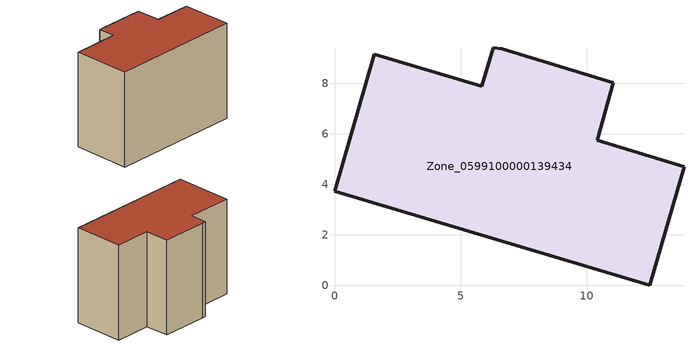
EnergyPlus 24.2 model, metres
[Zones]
Zone_0599100000139434
 floor ground (C_G): 12.49,0 0,3.71 1.57,9.15 5.84,7.87 6.3,9.4 6.63,9.36 11.05,8.02 10.41,5.73 13.85,4.7 z0.28
 wall outside (C_F): 6.63,9.36 6.3,9.4 5.84,7.87 1.57,9.15 0,3.71 12.49,0 13.85,4.7 10.41,5.73 11.05,8.02 6.63,9.36 z0.28:9.66
 roof outside (C_R): 12.49,0 13.85,4.7 10.41,5.73 11.05,8.02 6.63,9.36 6.3,9.4 5.84,7.87 1.57,9.15 0,3.71 z9.66
[BUILDING]
Pand.0599100000139434: North Axis=0; Terrain=City; Loads Convergence Tolerance Value=0.04; Temperature Convergence Tolerance Value=0.4; Solar Distribution=FullExterior; Maximum Number of Warmup Days=25; Minimum Number of Warmup Days=1
[Site:Location]
Rotterdam.The.Hague.AP_ZH_NLD Design_Conditions: Latitude=51.96; Longitude=4.45; Time Zone=1; Elevation=-4.5
[SITE:GROUNDTEMPERATURE:BUILDINGSURFACE]
18, 18, 18, 18, 18, 18, 18, 18, 18, 18, 18, 18
[MATERIAL] Thermal Absorptance=0.9; Solar Absorptance=0.7; Visible Absorptance=0.7
Name | Roughness | Thickness | Conductivity | Density | Specific Heat
G.TC.1946 | MediumSmooth | 0.15 | 1 | 540 | 1210
F.TC.1946 | Rough | 0.3 | 0.857143 | 1920 | 840
R.TC.1946 | MediumRough | 0.2 | 0.909091 | 1500 | 1000
[CONSTRUCTION]
C_G: G.TC.1946
C_F: F.TC.1946
C_R: R.TC.1946
[ZONE]
Zone_0599100000139434: Type=1; Multiplier=1; Ceiling Height=Autocalculate; Volume=Autocalculate; Floor Area=autocalculate; Part of Total Floor Area=Yes
[ZONEINFILTRATION:DESIGNFLOWRATE]
Infil_Zone_0599100000139434: Zone or ZoneList or Space or SpaceList=Zone_0599100000139434; Schedule=AlwaysOn; Design Flow Rate Calculation Method=Flow/Area; Flow Rate per Floor Area=0.003; Constant Term Coefficient=1; Temperature Term Coefficient=0; Velocity Term Coefficient=0; Velocity Squared Term Coefficient=0
[HVACTEMPLATE:ZONE:IDEALLOADSAIRSYSTEM]
Zone_0599100000139434: Maximum Heating Supply Air Temperature=50; Minimum Cooling Supply Air Temperature=13; Maximum Heating Supply Air Humidity Ratio=0.0156; Minimum Cooling Supply Air Humidity Ratio=0.0077; Heating Limit=NoLimit; Cooling Limit=NoLimit; Dehumidification Control Type=ConstantSensibleHeatRatio; Cooling Sensible Heat Ratio=0.7; Dehumidification Setpoint=60; Humidification Control Type=None; Humidification Setpoint=30; Outdoor Air Method=None; Outdoor Air Flow Rate per Person=0.00944; Outdoor Air Flow Rate per Zone Floor Area=0; Outdoor Air Flow Rate per Zone=0; Demand Controlled Ventilation Type=None; Outdoor Air Economizer Type=NoEconomizer; Heat Recovery Type=None; Sensible Heat Recovery Effectiveness=0.7; Latent Heat Recovery Effectiveness=0.65
[ZONECONTROL:THERMOSTAT]
ThermostatControl_Zone_0599100000139434: Zone or ZoneList=Zone_0599100000139434; Control Type Schedule=DualSetpointControlType; Control 1=Thermostat_Zone_0599100000139434; Temperature Difference Between Cutout And Setpoint=0
[THERMOSTATSETPOINT:DUALSETPOINT]
Thermostat_Zone_0599100000139434: Heating Setpoint Temperature Schedule=HeatingSetpoint_Zone_0599100000139434; Cooling Setpoint Temperature Schedule=CoolingSetpoint_Zone_0599100000139434
[SCHEDULE:COMPACT]
HeatingSetpoint_Zone_0599100000139434: Through: 12/31, For: AllDays, Until: 24:00, 21
CoolingSetpoint_Zone_0599100000139434: Through: 12/31, For: AllDays, Until: 24:00, 24
DualSetpointControlType: Through: 12/31, For: AllDays, Until: 24:00, 4
AlwaysOn: Through: 12/31, For: AllDays, Until: 24:00, 1
